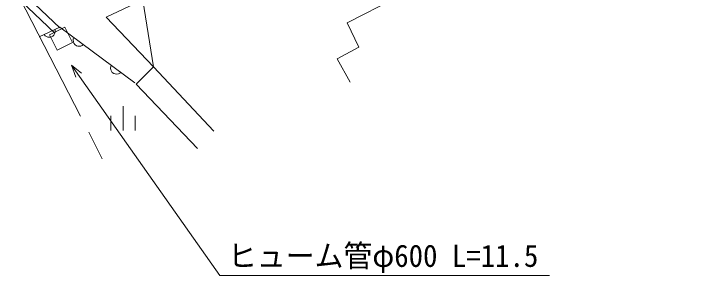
# Model space of a CAD drawing. Units: millimetres, scale not verified. Extents: x 40000 to 680000, y 20000 to 380000.
# Drawn here: x 69933 to 125822, y 250128 to 271640 of the extents above; entities that cross this region are included whole.
import ezdxf
from ezdxf.enums import TextEntityAlignment as Align

# ---------------------------------------------------------------- set-up
doc = ezdxf.new("R2010")
doc.units = ezdxf.units.MM
doc.header["$LTSCALE"] = 1000
doc.linetypes.add('CHAIN', pattern=[18.5, 12, -1.5, 3.5, -1.5])
for name, color, linetype, lineweight in [('M-BGD', 7, 'Continuous', 13), ('M-BMK', 2, 'CHAIN', 13), ('M-STR-HTXT', 7, 'Continuous', 13)]:
    doc.layers.add(name, color=color, linetype=linetype, lineweight=lineweight)
doc.styles.add('ＭＳ ゴシック', font='')
doc.styles.get('ＭＳ ゴシック').set_extended_font_data('MS Gothic')

msp = doc.modelspace()

# ---------------------------------------------------------------- linework, layer by layer
at = {"layer": 'M-BGD'}
for p, q in [((77553, 271355), (142385, 301989)), ((73734, 270461), (70062, 273973)), ((81429, 267269), (80563, 272778)), ((97370, 270868), (101599, 273056)), ((73319, 270027), (70531, 272694)), ((81429, 267269), (77553, 271355)), ((73747, 270533), (72040, 269720)), ((74148, 270517), (72890, 269888)), ((79897, 265960), (73745, 270530)), ((74776, 269260), (74148, 270517)), ((98307, 268890), (97370, 270868)), ((73237, 269869), (73302, 269967)), ((73302, 269967), (73349, 270100)), ((73360, 270216), (73345, 270341)), ((73349, 270100), (73360, 270216)), ((72442, 269911), (72530, 269820)), ((72530, 269820), (72627, 269756)), ((72627, 269756), (72760, 269709)), ((72760, 269709), (72876, 269697)), ((72876, 269697), (73002, 269713)), ((72890, 269888), (73519, 268631)), ((73002, 269713), (73146, 269782)), ((73146, 269782), (73237, 269869)), ((74842, 269566), (74831, 269450)), ((74831, 269450), (74851, 269310)), ((74881, 269686), (74842, 269566)), ((73519, 268631), (74776, 269260)), ((74851, 269310), (74896, 269202)), ((74896, 269202), (74968, 269098)), ((74968, 269098), (75097, 269003)), ((75097, 269003), (75217, 268963)), ((75217, 268963), (75333, 268952)), ((75333, 268952), (75473, 268973)), ((75473, 268973), (75581, 269017)), ((75581, 269017), (75684, 269090)), ((96537, 267931), (98307, 268890)), ((97599, 266015), (96537, 267931)), ((77918, 267281), (77907, 267165)), ((77907, 267165), (77928, 267025)), ((77958, 267401), (77918, 267281)), ((80015, 265855), (81429, 267269)), ((81429, 267269), (86406, 261978)), ((77928, 267025), (77972, 266917)), ((77972, 266917), (78045, 266813)), ((78045, 266813), (78173, 266718)), ((78173, 266718), (78293, 266678)), ((78293, 266678), (78409, 266667)), ((78409, 266667), (78549, 266688)), ((78549, 266688), (78657, 266732)), ((78657, 266732), (78761, 266804)), ((80015, 265855), (85044, 260563)), ((78930, 264035), (78930, 262035)), ((77930, 263235), (77930, 262035)), ((79930, 263235), (79930, 262035))]:
    msp.add_line(p, q, dxfattribs=at)
at = {"layer": 'M-BMK'}
msp.add_line((69933, 273894), (77224, 259714), dxfattribs=at)
at = {"layer": 'M-STR-HTXT'}
for p, q in [((75053, 266421), (74705, 267400)), ((74705, 267400), (75510, 266744)), ((74705, 267400), (86883, 250128)), ((86883, 250128), (113997, 250128))]:
    msp.add_line(p, q, dxfattribs=at)

# ---------------------------------------------------------------- texts
at = {"layer": 'M-STR-HTXT', "style": 'ＭＳ ゴシック', "width": 0.95}
msp.add_text('ヒューム管φ600 L=11.5', height=1833, dxfattribs=at).set_placement((87550, 250276), align=Align.BOTTOM_LEFT)

doc.saveas('drawing.dxf')
